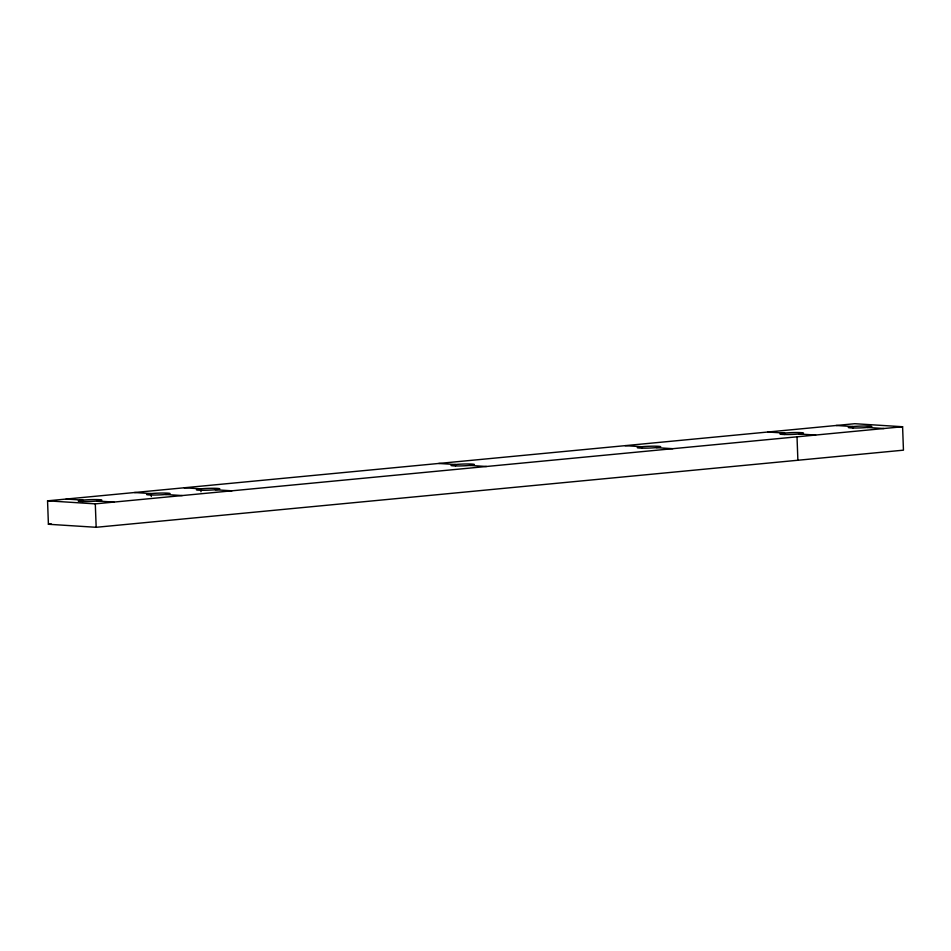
<?xml version="1.0" encoding="UTF-8"?>
<svg xmlns="http://www.w3.org/2000/svg" width="951" height="951" viewBox="0 0 951 951"><rect width="100%" height="100%" fill="white"/><g stroke="black" fill="none" stroke-linecap="round" stroke-linejoin="round"><path stroke-width="1.43" d="M47.55 500.832L854.83 423.706L902.594 426.737L903.45 450.168L96.17 527.294L48.406 524.263L47.55 500.832L95.302 503.864L902.594 426.737M48.406 524.263L51.366 523.977M836.202 425.489L852.916 426.547M867.253 427.463L883.966 428.521M767.897 432.016L784.611 433.074M798.935 433.989L815.649 435.047M625.069 445.662L641.782 446.72M656.107 447.624L672.821 448.694M438.768 463.458L455.481 464.516M469.818 465.419L486.532 466.489M184.173 487.78L200.887 488.838L200.994 491.762M215.211 489.753L231.925 490.811M134.483 492.523L151.197 493.581L151.316 496.517M165.533 494.496L182.247 495.554M66.178 499.049L82.892 500.107M97.216 501.022L113.93 502.08M797.021 436.818L797.877 460.26M95.302 503.864L96.17 527.294M151.221 495.019A11.757 0.903 -2.1 0 0 170.015 493.735A11.757 0.903 -2.1 0 0 153.86 493.367A11.757 0.903 -2.1 0 0 151.221 495.019M200.899 490.264A11.757 0.903 -2.1 0 0 219.693 488.98A11.757 0.903 -2.1 0 0 203.538 488.624A11.757 0.903 -2.1 0 0 200.899 490.264M641.806 448.147A11.757 0.903 -2.1 0 0 660.6 446.863A11.757 0.903 -2.1 0 0 644.433 446.506A11.757 0.903 -2.1 0 0 641.806 448.147M455.505 465.942A11.757 0.903 -2.1 0 0 474.299 464.659A11.757 0.903 -2.1 0 0 458.144 464.302A11.757 0.903 -2.1 0 0 455.505 465.942M852.94 427.986A11.757 0.903 -2.1 0 0 871.734 426.69A11.757 0.903 -2.1 0 0 855.579 426.333A11.757 0.903 -2.1 0 0 852.94 427.986M784.634 434.512A11.757 0.903 -2.1 0 0 803.429 433.216A11.757 0.903 -2.1 0 0 787.262 432.86A11.757 0.903 -2.1 0 0 784.634 434.512M82.915 501.546A11.757 0.903 -2.1 0 0 101.709 500.262A11.757 0.903 -2.1 0 0 85.554 499.893A11.757 0.903 -2.1 0 0 82.915 501.546"/></g></svg>
